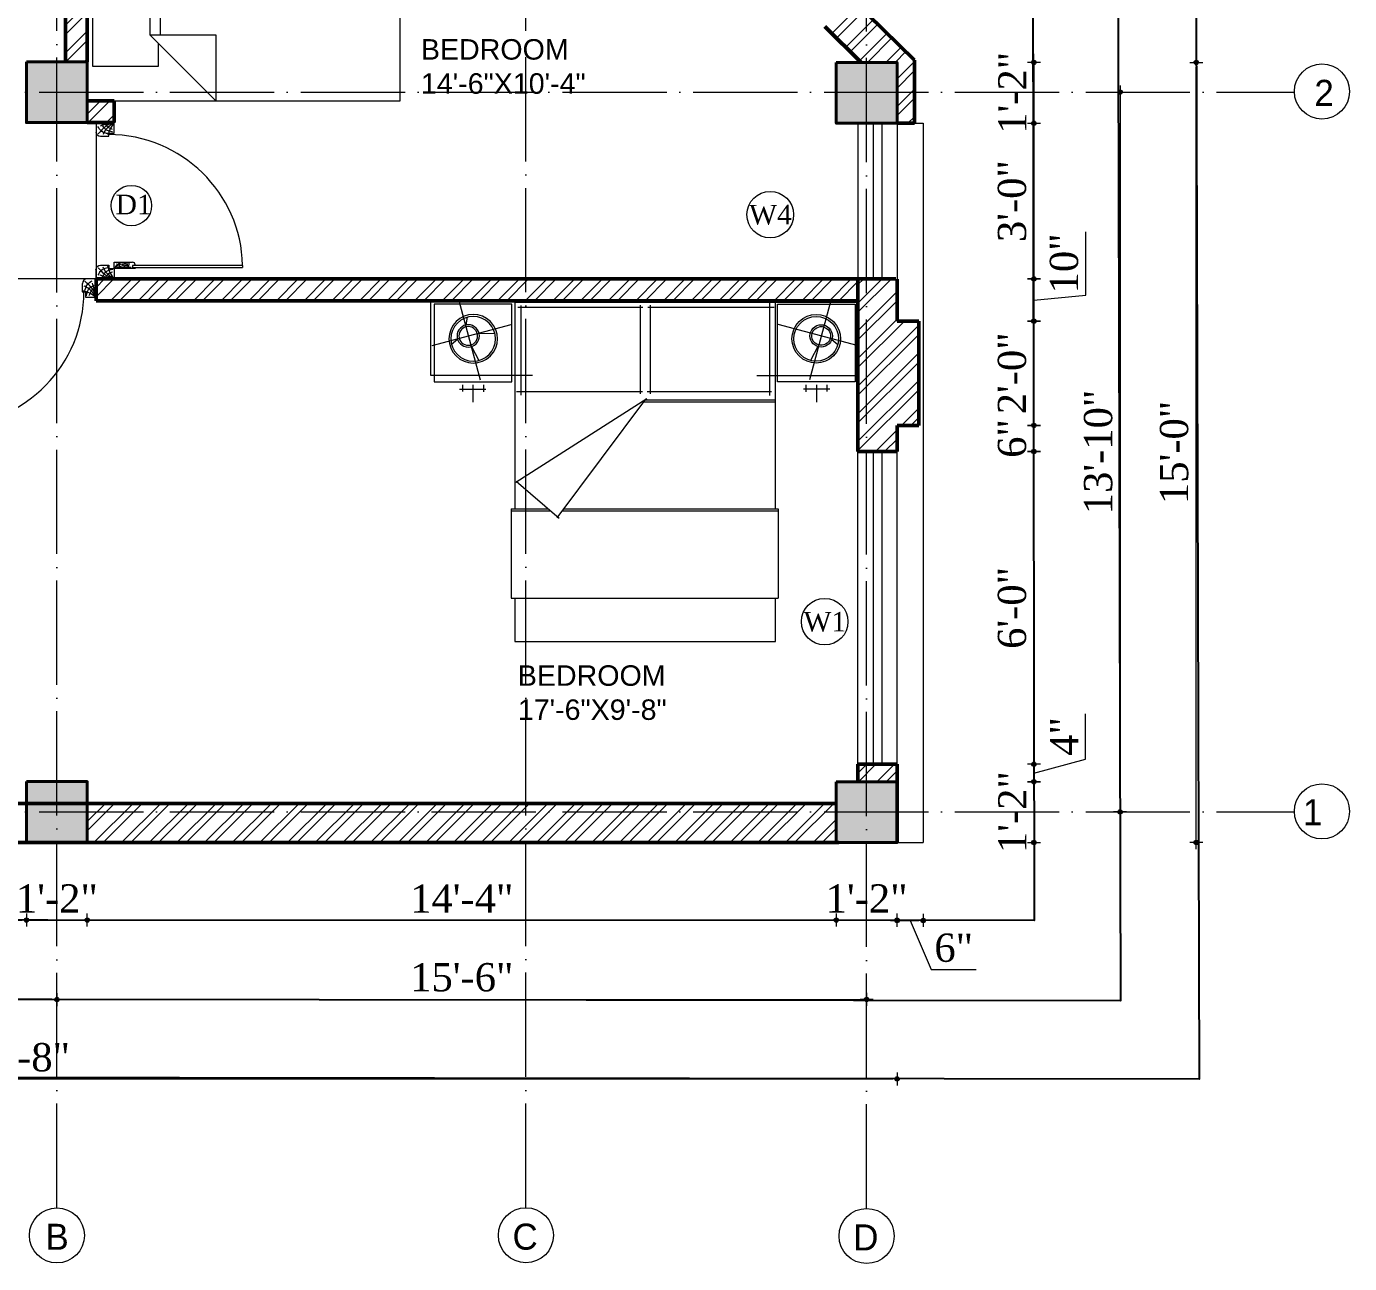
# Model space of a CAD drawing. Header units: inches. Extents: x 5914 to 162157, y -20538 to 282354.
# Drawn here: x 154853.4 to 155157.9, y -18993.3 to -18708.5 of the extents above; entities that cross this region are included whole.
import ezdxf

# ---------------------------------------------------------------- set-up
doc = ezdxf.new("R2010")
doc.units = ezdxf.units.IN
doc.header["$MEASUREMENT"] = 0
doc.header["$PDMODE"] = 99
doc.linetypes.add('ACAD_ISO04W100', pattern=[30, 24, -3, 0, -3])
for name, color, linetype, lineweight in [('.09', 24, 'Continuous', 9), ('.1', 168, 'Continuous', 13), ('A-FUR', 42, 'Continuous', 5), ('CENTER  LINE RA', 10, 'ACAD_ISO04W100', 20), ('CONC. OUTLINE RA', 150, 'Continuous', 40), ('DOOR-WIN RA', 3, 'Continuous', 20), ('Furniture', 22, 'Continuous', 13), ('Hatch', 254, 'Continuous', 9), ('HATCH RA', 8, 'Continuous', 5), ('Text', 7, 'Continuous', 18), ('TEXTLAYER', 7, 'Continuous', 18), ('WALL RA', 42, 'Continuous', 50)]:
    doc.layers.add(name, color=color, linetype=linetype, lineweight=lineweight)
doc.layers.add('lettring', color=7, linetype='Continuous')
doc.layers.add('WINDOW+dOOR', color=5, linetype='Continuous')
doc.styles.add('DIM', font='dutch.ttf')
doc.styles.get("Standard").update_dxf_attribs({"font": 'arial.ttf'})
doc.styles.add('titles', font='GOTHICB.TTF')
doc.dimstyles.new('Copy of DIM 8', dxfattribs={"dimtxt": 6.5, "dimasz": 1, "dimexe": 6, "dimexo": 18, "dimgap": 1.6875, "dimtad": 1, "dimdec": 0, "dimzin": 3, "dimdsep": 46, "dimlunit": 4, "dimtxsty": 'DIM', "dimblk": 'dot 2', "dimcen": 0.09375, "dimse1": 1, "dimse2": 1, "dimclrd": 1, "dimclre": 1, "dimclrt": 256, "dimadec": 0, "dimazin": 0, "dimtfac": 0.75, "dimtdec": 0, "dimtix": 1, "dimtmove": 1, "dimatfit": 3, "dimldrblk": 'DOT', "dimfxl": 1, "dimtolj": 1, "dimtzin": 0, "dimlwd": 9, "dimlwe": 9, "dimarcsym": 0})
pattern_1 = [(45, (9387.798, -3872.774), (-3.18198052, 3.18198052), []), (45, (9389.9193, -3872.774), (-3.18198052, 3.18198052), [])]
pattern_2 = [(45, (9374.3628, -3872.767), (-3.18198052, 3.18198052), []), (45, (9376.484, -3872.767), (-3.18198052, 3.18198052), [])]

# ---------------------------------------------------------------- blocks, each defined once
blk = doc.blocks.new('30 inch door')
at = {"layer": '.09'}
blk.add_arc((10330.01, 24687.1), 25.67, 91.332, 180, dxfattribs=at)
at = {"layer": '.1'}
for p, q in [((10329.41, 24712.76), (10329.41, 24691.67)), ((10329.41, 24712.76), (10329.81, 24712.76)), ((10329.81, 24691.67), (10329.81, 24712.76)), ((10328.81, 24688.15), (10328.81, 24691.67)), ((10329.29, 24692.15), (10329.41, 24692.15)), ((10329.41, 24692.15), (10329.41, 24691.67)), ((10329.41, 24691.67), (10329.81, 24691.67)), ((10329.41, 24691.67), (10329.81, 24691.67)), ((10329.81, 24691.67), (10329.81, 24692.15)), ((10329.81, 24692.15), (10330.01, 24692.15)), ((10330.01, 24692.15), (10330.01, 24688.15)), ((10302.02, 24688.15), (10302.02, 24684.65)), ((10304.03, 24688.15), (10302.02, 24688.15)), ((10304.03, 24688.15), (10304.03, 24688.15)), ((10304.03, 24687.1), (10304.03, 24688.15)), ((10304.65, 24687.1), (10304.03, 24687.1)), ((10304.65, 24685.52), (10304.65, 24687.1)), ((10330.01, 24688.15), (10328.81, 24688.15)), ((10329.4, 24687.1), (10330.01, 24687.1)), ((10329.4, 24685.52), (10329.4, 24687.1)), ((10330.01, 24687.1), (10330.01, 24688.15)), ((10330.01, 24688.15), (10332.02, 24688.15)), ((10332.02, 24688.15), (10332.02, 24684.65)), ((10302.02, 24684.65), (10303.77, 24684.65)), ((10332.02, 24684.65), (10330.27, 24684.65))]:
    blk.add_line(p, q, dxfattribs=at)
for centre, major_axis, start_param, end_param in [((10329.29, 24691.67), (-0.339, 0.339), 5.497787, 7.068583), ((10303.77, 24685.52), (-0.619, -0.619), 0.785398, 2.356194)]:
    blk.add_ellipse(centre, major_axis=major_axis, ratio=1, start_param=start_param, end_param=end_param, dxfattribs=at)
at = {"layer": '.1', "extrusion": (0, 0, -1)}
blk.add_ellipse((10330.27, 24685.52), major_axis=(-0.619, 0.619), ratio=1, start_param=3.926991, end_param=5.497787, dxfattribs=at)
blk.add_line((10330.01, 24688.15), (10330.01, 24688.15))
at = {"layer": 'Hatch', "lineweight": 0}
for points, knots in [([(10330.01, 24688.15), (10329.8, 24688.26), (10329.35, 24688.51), (10329.11, 24688.97), (10328.99, 24689.22)], [0, 0, 0, 0, 17.459472, 37.737029, 37.737029, 37.737029, 37.737029]), ([(10329.9, 24690.9), (10329.69, 24690.85), (10329.25, 24690.74), (10329.1, 24690.31), (10329.02, 24690.08)], [0, 0, 0, 0, 15.424483, 31.99547, 31.99547, 31.99547, 31.99547]), ([(10329.92, 24690.24), (10329.72, 24690.12), (10329.23, 24689.84), (10329.13, 24689.27), (10329.07, 24688.95)], [0, 0, 0, 0, 17.254821, 40.319618, 40.319618, 40.319618, 40.319618]), ([(10330.01, 24688.15), (10329.7, 24688.44), (10329.1, 24689.01), (10329.14, 24689.82), (10329.09, 24691.13)], [0, 0, 0, 0, 30.296971, 58.529009, 58.529009, 58.529009, 58.529009]), ([(10329.9, 24689.44), (10329.59, 24689.24), (10329.23, 24689.01), (10329.2, 24688.63), (10329.2, 24688.58)], [0, 0, 0, 0, 24.633819, 28.489546, 28.489546, 28.489546, 28.489546]), ([(10330.01, 24688.15), (10329.86, 24688.5), (10329.47, 24689.39), (10329.44, 24690.38), (10329.42, 24690.98)], [0, 0, 0, 0, 28.413311, 72.750806, 72.750806, 72.750806, 72.750806]), ([(10330.01, 24688.15), (10329.93, 24688.7), (10329.77, 24689.76), (10329.75, 24690.84), (10329.74, 24691.37)], [0, 0, 0, 0, 41.50394, 80.765622, 80.765622, 80.765622, 80.765622]), ([(10302.02, 24688.15), (10302.05, 24687.95), (10302.17, 24687.01), (10302.48, 24686.12), (10302.72, 24685.42)], [0, 0, 0, 0, 17.459471, 80.67073, 80.67073, 80.67073, 80.67073]), ([(10302.02, 24688.15), (10302.41, 24687.86), (10303.15, 24687.31), (10304.04, 24687.05), (10304.45, 24686.93)], [0, 0, 0, 0, 41.503939, 78.170205, 78.170205, 78.170205, 78.170205]), ([(10302.02, 24688.15), (10302.45, 24687.5), (10303.05, 24686.59), (10304.02, 24686.14), (10304.29, 24686.01)], [0, 0, 0, 0, 64.705486, 90.408952, 90.408952, 90.408952, 90.408952]), ([(10302.02, 24688.15), (10302.13, 24687.79), (10302.35, 24687.1), (10302.97, 24686.1), (10304.18, 24685.07)], [0, 0, 0, 0, 30.296971, 58.529009, 58.529009, 58.529009, 58.529009]), ([(10303.35, 24687.82), (10303.2, 24687.43), (10302.98, 24686.82), (10302.44, 24686.51), (10302.25, 24686.4)], [0, 0, 0, 0, 34.642749, 52.790216, 52.790216, 52.790216, 52.790216]), ([(10303.86, 24687.89), (10303.73, 24687.32), (10303.52, 24686.4), (10302.7, 24686), (10302.39, 24685.85)], [0, 0, 0, 0, 47.051669, 75.417188, 75.417188, 75.417188, 75.417188]), ([(10304.15, 24687.01), (10304.07, 24686.57), (10303.9, 24685.69), (10303.13, 24685.22), (10302.75, 24684.98)], [0, 0, 0, 0, 36.886594, 73.591637, 73.591637, 73.591637, 73.591637]), ([(10332.02, 24688.15), (10331.63, 24687.86), (10330.89, 24687.31), (10330.01, 24687.05), (10329.59, 24686.93)], [0, 0, 0, 0, 41.503939, 78.170205, 78.170205, 78.170205, 78.170205]), ([(10332.02, 24688.15), (10331.59, 24687.5), (10330.99, 24686.59), (10330.03, 24686.14), (10329.75, 24686.01)], [0, 0, 0, 0, 64.705486, 90.408952, 90.408952, 90.408952, 90.408952]), ([(10332.02, 24688.15), (10331.91, 24687.79), (10331.69, 24687.1), (10331.07, 24686.1), (10329.87, 24685.07)], [0, 0, 0, 0, 30.296971, 58.529009, 58.529009, 58.529009, 58.529009]), ([(10329.89, 24687.01), (10329.98, 24686.57), (10330.14, 24685.69), (10330.91, 24685.22), (10331.29, 24684.98)], [0, 0, 0, 0, 36.886594, 73.591637, 73.591637, 73.591637, 73.591637]), ([(10330.18, 24687.89), (10330.31, 24687.32), (10330.52, 24686.4), (10331.35, 24686), (10331.66, 24685.85)], [0, 0, 0, 0, 47.051669, 75.417188, 75.417188, 75.417188, 75.417188]), ([(10330.7, 24687.82), (10330.84, 24687.43), (10331.06, 24686.82), (10331.61, 24686.51), (10331.8, 24686.4)], [0, 0, 0, 0, 34.642749, 52.790216, 52.790216, 52.790216, 52.790216]), ([(10332.02, 24688.15), (10332, 24687.95), (10331.87, 24687.01), (10331.56, 24686.12), (10331.32, 24685.42)], [0, 0, 0, 0, 17.459471, 80.67073, 80.67073, 80.67073, 80.67073])]:
    blk.add_open_spline(points, degree=3, knots=knots, dxfattribs=at)
blk = doc.blocks.new('A$C2A650008')
at = {"layer": 'A-FUR'}
for p, q in [((-74.11, 13.02), (-90.97, 13.02)), ((-90.97, -6.3), (-90.97, 13.02)), ((-90.52, -5.58), (-90.52, 12.3)), ((-90.52, 12.3), (-72.65, 12.3)), ((-80.98, 12.72), (-85.85, -5.45)), ((-74.11, -10.37), (-74.11, 13.02)), ((-72.65, 12.3), (-72.65, -5.58)), ((-91.38, 6.62), (-73.1, 1.72)), ((-82.37, 6.87), (-81.23, 8.27)), ((-70.96, 6.46), (-70.96, 0.35)), ((-85.74, 4.89), (-87.52, 4.59)), ((-80.74, 3.68), (-77.55, 1.98)), ((-71.92, 5.78), (-70.42, 5.78)), ((-71.92, 3.36), (-67.96, 3.36)), ((-83.76, 1.91), (-83.84, -1.7)), ((-71.92, 0.94), (-70.3, 0.94)), ((-72.65, -5.58), (-90.52, -5.58)), ((-43.44, -5.48), (-43.44, -13.94)), ((-43.44, -5.48), (-22.87, -5.48)), ((-42.96, -5.48), (-42.96, -14.5)), ((-22.87, -5.48), (-22.87, -66.85)), ((-90.97, -6.3), (-43.44, -6.3)), ((-90.97, -6.3), (-90.97, -66.3)), ((-90.97, -6.3), (-70.8, -6.3)), ((-90.97, -66.3), (-90.97, -6.3)), ((-90.18, -7.63), (-69.6, -7.63)), ((-89.76, -35.72), (-89.76, -7)), ((-70.44, -6.69), (-70.44, -35.63)), ((-68.72, -36.65), (-49.48, -6.48)), ((-49.77, -6.59), (-41.27, -16.48)), ((-22.87, -6.3), (-12.84, -6.3)), ((-12.84, -6.3), (-12.84, -66.3)), ((-41.36, -16.06), (-68.68, -36.43)), ((-43.44, -17.62), (-43.44, -66.85)), ((-42.96, -17.26), (-42.96, -66.85)), ((-69.87, -35.22), (-90.25, -35.22)), ((-68.5, -36.25), (-68.5, -66.3)), ((-68.02, -35.78), (-68.02, -66.3)), ((-90.25, -37.39), (-69.87, -37.39)), ((-89.76, -65.95), (-89.76, -36.85)), ((-70.44, -36.77), (-70.44, -65.37)), ((-74.11, -61.97), (-74.11, -85.36)), ((-43.44, -66.3), (-90.97, -66.3)), ((-90.97, -66.3), (-90.97, -85.36)), ((-69.53, -64.97), (-90.74, -64.97)), ((-90.52, -66.76), (-90.52, -84.63)), ((-72.65, -66.76), (-90.52, -66.76)), ((-80.98, -85.05), (-85.85, -66.89)), ((-72.65, -84.63), (-72.65, -66.76)), ((-43.44, -66.85), (-22.87, -66.85)), ((-12.84, -66.3), (-22.87, -66.3)), ((-70.96, -78.79), (-70.96, -72.69)), ((-91.38, -78.96), (-73.1, -74.06)), ((-80.74, -76.02), (-77.55, -74.32)), ((-71.92, -73.28), (-70.3, -73.28)), ((-71.92, -75.7), (-67.96, -75.7)), ((-71.92, -78.11), (-70.42, -78.11)), ((-82.37, -79.2), (-81.23, -80.61)), ((-90.52, -84.63), (-72.65, -84.63)), ((-74.11, -85.36), (-90.97, -85.36))]:
    blk.add_line(p, q, dxfattribs=at)
for centre, major_axis, start_param, end_param in [((-82.54, 3.29), (3.95, 3.95), 6.28318530712061, 12.5663706143002), ((-82.54, 3.29), (-3.64, 3.64), 4.712389, 10.995574), ((-83.2, 4.43), (1.82, 1.82), 3.926993, 10.210178), ((-83.2, 4.43), (-1.52, 1.52), -1.570796, 4.712389)]:
    blk.add_ellipse(centre, major_axis=major_axis, ratio=1, start_param=start_param, end_param=end_param, dxfattribs=at)
at = {"layer": 'A-FUR', "extrusion": (0, 0, -1)}
for centre, major_axis, start_param, end_param in [((-82.54, -75.63), (-3.95, 3.95), 3.141593, 9.424778), ((-82.54, -75.63), (3.64, 3.64), 1.570796326731005, 7.853981633910592), ((-83.2, -76.77), (1.82, 1.82), -0.588961555347947, 5.69422375183164), ((-83.2, -76.77), (-1.52, 1.52), 0.886531, 7.169716)]:
    blk.add_ellipse(centre, major_axis=major_axis, ratio=1, start_param=start_param, end_param=end_param, dxfattribs=at)
blk = doc.blocks.new('COLUMN')
at = {"layer": 'CONC. OUTLINE RA', "transparency": 33554687}
h = blk.add_hatch(color=256, dxfattribs=at)
h.dxf.hatch_style = 1
h.paths.add_polyline_path([(148062.93, -13130.45), (148076.93, -13130.45), (148076.93, -13116.45), (148062.93, -13116.45)])
at = {"layer": 'CONC. OUTLINE RA'}
blk.add_lwpolyline([(148062.93, -13116.45), (148076.93, -13116.45), (148076.93, -13130.45), (148062.93, -13130.45)], close=True, dxfattribs=at)
blk = doc.blocks.new('Bed - Queen')
at = {"linetype": 'Continuous'}
for p, q in [((0, -72.00003), (0, 0)), ((0, 0), (59.99999, 0)), ((59.99999, 0), (59.99999, -72.00003)), ((7.99999, -1.2), (28.79998, -1.2)), ((7.99999, -14.4), (7.99999, -1.2)), ((28.79998, -1.2), (28.79998, -14.4)), ((31.19999, -1.2), (51.99999, -1.2)), ((31.19999, -14.4), (31.19999, -1.2)), ((51.99999, -1.2), (51.99999, -16.4)), ((0, -14.4), (44.8, -14.4)), ((59.99999, -29.6), (44.8, -14.4)), ((44.8, -14.4), (44.8, -29.6)), ((44.8, -16.8), (0, -16.8)), ((51.99999, -16.4), (46.79936, -16.4)), ((44.8, -29.6), (59.99999, -29.6)), ((59.99999, -72.00003), (0, -72.00003))]:
    blk.add_line(p, q, dxfattribs=at)
blk = doc.blocks.new('nbc')
at = {"layer": 'CENTER  LINE RA', "linetype": 'ACAD_ISO04W100'}
for p, q in [((157748.23, -18980.32), (157748.23, -18515.46)), ((157856.14, -18980.29), (157856.14, -18515.29)), ((157934.54, -18980.46), (157934.54, -18515.46)), ((157473.24, -18723.5), (158032.97, -18723.5)), ((157473.24, -18889.2), (158032.97, -18889.2)), ((158045.65, -18889.2), (158045.65, -18889.2))]:
    blk.add_line(p, q, dxfattribs=at)
at = {"layer": 'Text'}
for centre in [(158039.31, -18723.37), (158039.31, -18723.37), (158039.31, -18723.37), (158039.31, -18889.07), (158039.31, -18889.07), (158039.31, -18889.07), (157748.23, -18986.67), (157748.23, -18986.67), (157748.23, -18986.67), (157856.14, -18986.64), (157856.14, -18986.64), (157856.14, -18986.64), (157934.54, -18986.81), (157934.54, -18986.81), (157934.54, -18986.81)]:
    blk.add_circle(centre, 6.34, dxfattribs=at)
at = {"layer": 'Text', "char_height": 6, "width": 68.6783, "attachment_point": 3, "rotation": 0.0035, "style": 'titles'}
for s, insert in [('{\\fStylus BT|b0|i0|c0|p34;2}', (158042.03, -18720.69)), ('{\\fStylus BT|b0|i0|c0|p34;1}', (158039.38, -18886.26)), ('{\\fStylus BT|b0|i0|c0|p34;B}', (157750.95, -18983.99)), ('{\\fStylus BT|b0|i0|c0|p34;C}', (157858.86, -18983.96)), ('{\\fStylus BT|b0|i0|c0|p34;D}', (157937.26, -18984.13))]:
    blk.add_mtext(s, dxfattribs=dict(at, insert=insert))
blk = doc.blocks.new('dot1')
at = {"layer": 'Hatch'}
h = blk.add_hatch(color=256, dxfattribs=at)
edge = h.paths.add_edge_path()
edge.add_arc((0, 0), 1, 0, 360)
for p, q in [((3, 0), (-3, 0)), ((0, 3), (0, -3))]:
    blk.add_line(p, q, dxfattribs=at)
blk.add_circle((0, 0), 1, dxfattribs=at)
blk = doc.blocks.new('dot 2')
at = {"layer": 'Hatch', "xscale": 0.5, "yscale": 0.5, "zscale": 0.5}
blk.add_blockref('dot1', (0, 0), dxfattribs=at)
blk = doc.blocks.new('*D674')
at = {"layer": 'Defpoints', "color": 0, "transparency": 16777216}
for p in [(158821.22, -18692.53), (158780.71, -18702.12), (158795.01, -18716.28)]:
    blk.add_point(p, dxfattribs=at)
at = {"layer": 'lettring', "color": 1, "lineweight": 9, "transparency": 16777216}
blk.add_line((158808.39, -18678.38), (158820.55, -18691.79), dxfattribs=at)
for p, rotation in [((158807.72, -18677.64), 132.1864130541688), ((158821.22, -18692.53), 312.1864130541688)]:
    blk.add_blockref('dot 2', p, dxfattribs=dict(at, rotation=rotation))
at = {"layer": 'lettring', "transparency": 16777216, "insert": (158818.2, -18681.71), "char_height": 6.5, "attachment_point": 5, "rotation": 312.1864, "style": 'DIM'}
blk.add_mtext('\\A1;1\'-8"', dxfattribs=at)
blk = doc.blocks.new('_Dot')
at = {"color": 0, "linetype": 'ByBlock', "lineweight": -2}
blk.add_line((-0.5, 0), (-1, 0), dxfattribs=at)
at = {"color": 0, "linetype": 'ByBlock', "const_width": 0.5}
blk.add_lwpolyline([(-0.25, 0, 1), (0.25, 0, 1)], format="xyb", close=True, dxfattribs=at)
blk = doc.blocks.new('*D679')
at = {"layer": 'Defpoints', "color": 0, "transparency": 16777216}
for p in [(158712.61, -18629.81), (158848.68, -18665.15), (158795.01, -18716.28)]:
    blk.add_point(p, dxfattribs=at)
at = {"layer": 'lettring', "color": 1, "lineweight": 9, "transparency": 16777216}
blk.add_line((158766.96, -18579.39), (158847.99, -18664.42), dxfattribs=at)
for p, rotation in [((158766.27, -18578.67), 133.6193802192324), ((158848.68, -18665.15), 313.6193802192324)]:
    blk.add_blockref('dot 2', p, dxfattribs=dict(at, rotation=rotation))
at = {"layer": 'lettring', "transparency": 16777216, "insert": (158811.11, -18618.44), "char_height": 6.5, "attachment_point": 5, "rotation": 313.6194, "style": 'DIM'}
blk.add_mtext('\\A1;9\'-11"', dxfattribs=at)
blk = doc.blocks.new('*D680')
at = {"layer": 'Defpoints', "color": 0, "transparency": 16777216}
for p in [(158791.01, -18716.78), (158791.01, -18730.78), (158822.49, -18730.78)]:
    blk.add_point(p, dxfattribs=at)
at = {"layer": 'lettring', "color": 1, "lineweight": 9, "transparency": 16777216}
for p, q in [((158822.49, -18715.78), (158822.49, -18714.78)), ((158822.49, -18716.78), (158822.49, -18730.78)), ((158822.49, -18731.78), (158822.49, -18732.78))]:
    blk.add_line(p, q, dxfattribs=at)
for p, rotation in [((158822.49, -18716.78), 270), ((158822.49, -18730.78), 90)]:
    blk.add_blockref('dot 2', p, dxfattribs=dict(at, rotation=rotation))
at = {"layer": 'lettring', "transparency": 16777216, "insert": (158817.53, -18723.78), "char_height": 6.5, "attachment_point": 5, "rotation": 90, "style": 'DIM'}
blk.add_mtext('\\A1;1\'-2"', dxfattribs=at)
blk = doc.blocks.new('*D681')
at = {"layer": 'Defpoints', "color": 0, "transparency": 16777216}
for p in [(158791.01, -18730.78), (158790.7, -18766.64), (158822.49, -18766.64)]:
    blk.add_point(p, dxfattribs=at)
at = {"layer": 'lettring', "color": 1, "lineweight": 9, "transparency": 16777216}
blk.add_line((158822.49, -18731.78), (158822.49, -18765.64), dxfattribs=at)
for p, rotation in [((158822.49, -18730.78), 90), ((158822.49, -18766.64), 270)]:
    blk.add_blockref('dot 2', p, dxfattribs=dict(at, rotation=rotation))
at = {"layer": 'lettring', "transparency": 16777216, "insert": (158817.49, -18748.71), "char_height": 6.5, "attachment_point": 5, "rotation": 90, "style": 'DIM'}
blk.add_mtext('\\A1;3\'-0"', dxfattribs=at)
blk = doc.blocks.new('*D682')
at = {"layer": 'Defpoints', "color": 0, "transparency": 16777216}
for p in [(158790.7, -18766.64), (158791.01, -18776.35), (158822.49, -18776.35)]:
    blk.add_point(p, dxfattribs=at)
at = {"layer": 'lettring', "color": 1, "lineweight": 9, "transparency": 16777216}
for p, q in [((158834.48, -18770.34), (158834.48, -18755.75)), ((158822.49, -18767.64), (158822.49, -18775.35)), ((158822.49, -18771.49), (158834.48, -18770.34))]:
    blk.add_line(p, q, dxfattribs=at)
for p, rotation in [((158822.49, -18766.64), 90), ((158822.49, -18776.35), 270)]:
    blk.add_blockref('dot 2', p, dxfattribs=dict(at, rotation=rotation))
at = {"layer": 'lettring', "transparency": 16777216, "insert": (158829.46, -18763.05), "char_height": 6.5, "attachment_point": 5, "rotation": 90, "style": 'DIM'}
blk.add_mtext('\\A1;10"', dxfattribs=at)
blk = doc.blocks.new('*D683')
at = {"layer": 'Defpoints', "color": 0, "transparency": 16777216}
for p in [(158791.01, -18776.35), (158791.01, -18800.35), (158822.49, -18800.35)]:
    blk.add_point(p, dxfattribs=at)
at = {"layer": 'lettring', "color": 1, "lineweight": 9, "transparency": 16777216}
blk.add_line((158822.49, -18777.35), (158822.49, -18799.35), dxfattribs=at)
for p, rotation in [((158822.49, -18776.35), 90), ((158822.49, -18800.35), 270)]:
    blk.add_blockref('dot 2', p, dxfattribs=dict(at, rotation=rotation))
at = {"layer": 'lettring', "transparency": 16777216, "insert": (158817.49, -18788.35), "char_height": 6.5, "attachment_point": 5, "rotation": 90, "style": 'DIM'}
blk.add_mtext('\\A1;2\'-0"', dxfattribs=at)
blk = doc.blocks.new('*D684')
at = {"layer": 'Defpoints', "color": 0, "transparency": 16777216}
for p in [(158791.01, -18800.35), (158791.01, -18806.35), (158822.49, -18806.35)]:
    blk.add_point(p, dxfattribs=at)
at = {"layer": 'lettring', "color": 1, "lineweight": 9, "transparency": 16777216}
blk.add_line((158822.49, -18801.35), (158822.49, -18805.35), dxfattribs=at)
for p, rotation in [((158822.49, -18800.35), 90), ((158822.49, -18806.35), 270)]:
    blk.add_blockref('dot 2', p, dxfattribs=dict(at, rotation=rotation))
at = {"layer": 'lettring', "transparency": 16777216, "insert": (158817.49, -18803.35), "char_height": 6.5, "attachment_point": 5, "rotation": 90, "style": 'DIM'}
blk.add_mtext('\\A1;6"', dxfattribs=at)
blk = doc.blocks.new('*D685')
at = {"layer": 'Defpoints', "color": 0, "transparency": 16777216}
for p in [(158791.01, -18806.35), (158791.01, -18878.35), (158822.49, -18878.35)]:
    blk.add_point(p, dxfattribs=at)
at = {"layer": 'lettring', "color": 1, "lineweight": 9, "transparency": 16777216}
blk.add_line((158822.49, -18807.35), (158822.49, -18877.35), dxfattribs=at)
for p, rotation in [((158822.49, -18806.35), 90), ((158822.49, -18878.35), 270)]:
    blk.add_blockref('dot 2', p, dxfattribs=dict(at, rotation=rotation))
at = {"layer": 'lettring', "transparency": 16777216, "insert": (158817.49, -18842.35), "char_height": 6.5, "attachment_point": 5, "rotation": 90, "style": 'DIM'}
blk.add_mtext('\\A1;6\'-0"', dxfattribs=at)
blk = doc.blocks.new('*D686')
at = {"layer": 'Defpoints', "color": 0, "transparency": 16777216}
for p in [(158791.01, -18878.35), (158791.01, -18882.35), (158822.49, -18882.35)]:
    blk.add_point(p, dxfattribs=at)
at = {"layer": 'lettring', "color": 1, "lineweight": 9, "transparency": 16777216}
for p, q in [((158834.4, -18877.17), (158834.4, -18866.7)), ((158822.49, -18877.35), (158822.49, -18876.35)), ((158822.49, -18880.35), (158834.4, -18877.17)), ((158822.49, -18878.35), (158822.49, -18882.35)), ((158822.49, -18878.35), (158822.49, -18882.35)), ((158822.49, -18883.35), (158822.49, -18884.35))]:
    blk.add_line(p, q, dxfattribs=at)
for p, rotation in [((158822.49, -18878.35), 270), ((158822.49, -18882.35), 90)]:
    blk.add_blockref('dot 2', p, dxfattribs=dict(at, rotation=rotation))
at = {"layer": 'lettring', "transparency": 16777216, "insert": (158829.45, -18871.94), "char_height": 6.5, "attachment_point": 5, "rotation": 90, "style": 'DIM'}
blk.add_mtext('\\A1;4"', dxfattribs=at)
blk = doc.blocks.new('*D687')
at = {"layer": 'Defpoints', "color": 0, "transparency": 16777216}
for p in [(158791.01, -18882.35), (158791.01, -18896.35), (158822.49, -18896.35)]:
    blk.add_point(p, dxfattribs=at)
at = {"layer": 'lettring', "color": 1, "lineweight": 9, "transparency": 16777216}
for p, q in [((158822.49, -18881.35), (158822.49, -18880.35)), ((158822.49, -18882.35), (158822.49, -18896.35)), ((158822.49, -18897.35), (158822.49, -18898.35))]:
    blk.add_line(p, q, dxfattribs=at)
for p, rotation in [((158822.49, -18882.35), 270), ((158822.49, -18896.35), 90)]:
    blk.add_blockref('dot 2', p, dxfattribs=dict(at, rotation=rotation))
at = {"layer": 'lettring', "transparency": 16777216, "insert": (158817.53, -18889.35), "char_height": 6.5, "attachment_point": 5, "rotation": 90, "style": 'DIM'}
blk.add_mtext('\\A1;1\'-2"', dxfattribs=at)
blk = doc.blocks.new('*D688')
at = {"layer": 'Defpoints', "color": 0, "transparency": 16777216}
for p in [(158784.01, -18723.6), (158784.01, -18889.31), (158842.34, -18889.31)]:
    blk.add_point(p, dxfattribs=at)
at = {"layer": 'lettring', "color": 1, "lineweight": 9, "transparency": 16777216}
blk.add_line((158842.34, -18724.6), (158842.34, -18888.31), dxfattribs=at)
for p, rotation in [((158842.34, -18723.6), 90), ((158842.34, -18889.31), 270)]:
    blk.add_blockref('dot 2', p, dxfattribs=dict(at, rotation=rotation))
at = {"layer": 'lettring', "transparency": 16777216, "insert": (158837.31, -18806.46), "char_height": 6.5, "attachment_point": 5, "rotation": 90, "style": 'DIM'}
blk.add_mtext('\\A1;13\'-10"', dxfattribs=at)
blk = doc.blocks.new('*D689')
at = {"layer": 'Defpoints', "color": 0, "transparency": 16777216}
for p in [(158791.01, -18716.78), (158859.87, -18716.78), (158791.01, -18896.35)]:
    blk.add_point(p, dxfattribs=at)
at = {"layer": 'lettring', "color": 1, "lineweight": 9, "transparency": 16777216}
blk.add_line((158859.87, -18895.35), (158859.87, -18717.78), dxfattribs=at)
for p, rotation in [((158859.87, -18716.78), 90), ((158859.87, -18896.35), 270)]:
    blk.add_blockref('dot 2', p, dxfattribs=dict(at, rotation=rotation))
at = {"layer": 'lettring', "transparency": 16777216, "insert": (158854.79, -18806.56), "char_height": 6.5, "attachment_point": 5, "rotation": 90, "style": 'DIM'}
blk.add_mtext('\\A1;15\'-0"', dxfattribs=at)
blk = doc.blocks.new('*D691')
at = {"layer": 'Defpoints', "color": 0, "transparency": 16777216}
for p in [(158400.66, -18896.34), (158590.7, -18896.34), (158590.7, -18914.19)]:
    blk.add_point(p, dxfattribs=at)
at = {"layer": 'lettring', "color": 1, "lineweight": 9, "transparency": 16777216}
blk.add_line((158401.66, -18914.19), (158589.7, -18914.19), dxfattribs=at)
at = {"layer": 'lettring', "color": 1, "lineweight": 9, "transparency": 16777216, "rotation": 180}
blk.add_blockref('dot 2', (158400.66, -18914.19), dxfattribs=at)
at = {"layer": 'lettring', "color": 1, "lineweight": 9, "transparency": 16777216}
blk.add_blockref('dot 2', (158590.7, -18914.19), dxfattribs=at)
at = {"layer": 'lettring', "transparency": 16777216, "insert": (158495.68, -18909.12), "char_height": 6.5, "attachment_point": 5, "style": 'DIM'}
blk.add_mtext('\\A1;15\'-10"', dxfattribs=at)
blk = doc.blocks.new('*D692')
at = {"layer": 'Defpoints', "color": 0, "transparency": 16777216}
for p in [(158590.7, -18896.34), (158604.7, -18896.34), (158604.7, -18914.19)]:
    blk.add_point(p, dxfattribs=at)
at = {"layer": 'lettring', "color": 1, "lineweight": 9, "transparency": 16777216}
for p, q in [((158589.7, -18914.19), (158588.7, -18914.19)), ((158590.7, -18914.19), (158604.7, -18914.19)), ((158605.7, -18914.19), (158606.7, -18914.19))]:
    blk.add_line(p, q, dxfattribs=at)
blk.add_blockref('dot 2', (158590.7, -18914.19), dxfattribs=at)
at = {"layer": 'lettring', "color": 1, "lineweight": 9, "transparency": 16777216, "rotation": 180}
blk.add_blockref('dot 2', (158604.7, -18914.19), dxfattribs=at)
at = {"layer": 'lettring', "transparency": 16777216, "insert": (158597.7, -18909.22), "char_height": 6.5, "attachment_point": 5, "style": 'DIM'}
blk.add_mtext('\\A1;1\'-2"', dxfattribs=at)
blk = doc.blocks.new('*D694')
at = {"layer": 'Defpoints', "color": 0, "transparency": 16777216}
for p in [(158777.01, -18896.35), (158791.01, -18896.35), (158791.01, -18914.19)]:
    blk.add_point(p, dxfattribs=at)
at = {"layer": 'lettring', "color": 1, "lineweight": 9, "transparency": 16777216}
for p, q in [((158776.01, -18914.19), (158775.01, -18914.19)), ((158777.01, -18914.19), (158791.01, -18914.19)), ((158792.01, -18914.19), (158793.01, -18914.19))]:
    blk.add_line(p, q, dxfattribs=at)
blk.add_blockref('dot 2', (158777.01, -18914.19), dxfattribs=at)
at = {"layer": 'lettring', "color": 1, "lineweight": 9, "transparency": 16777216, "rotation": 180}
blk.add_blockref('dot 2', (158791.01, -18914.19), dxfattribs=at)
at = {"layer": 'lettring', "transparency": 16777216, "insert": (158784.01, -18909.22), "char_height": 6.5, "attachment_point": 5, "style": 'DIM'}
blk.add_mtext('\\A1;1\'-2"', dxfattribs=at)
blk = doc.blocks.new('*D695')
at = {"layer": 'Defpoints', "color": 0, "transparency": 16777216}
for p in [(158393.66, -18889.34), (158597.7, -18889.31), (158597.7, -18932.49)]:
    blk.add_point(p, dxfattribs=at)
at = {"layer": 'lettring', "color": 1, "lineweight": 9, "transparency": 16777216}
blk.add_line((158394.67, -18932.53), (158596.7, -18932.49), dxfattribs=at)
for p, rotation in [((158393.67, -18932.53), 180.0092945834064), ((158597.7, -18932.49), 0.009294583406391239)]:
    blk.add_blockref('dot 2', p, dxfattribs=dict(at, rotation=rotation))
at = {"layer": 'lettring', "transparency": 16777216, "insert": (158495.68, -18927.48), "char_height": 6.5, "attachment_point": 5, "rotation": 0.0093, "style": 'DIM'}
blk.add_mtext('\\A1;17\'-0"', dxfattribs=at)
blk = doc.blocks.new('*D696')
at = {"layer": 'Defpoints', "color": 0, "transparency": 16777216}
for p in [(158597.7, -18889.31), (158784.01, -18932.46), (158784.01, -18932.75)]:
    blk.add_point(p, dxfattribs=at)
at = {"layer": 'lettring', "color": 1, "lineweight": 9, "transparency": 16777216}
blk.add_line((158598.7, -18932.49), (158783.01, -18932.46), dxfattribs=at)
for p, rotation in [((158597.7, -18932.49), 180.0092945834064), ((158784.01, -18932.46), 0.009294583406403961)]:
    blk.add_blockref('dot 2', p, dxfattribs=dict(at, rotation=rotation))
at = {"layer": 'lettring', "transparency": 16777216, "insert": (158690.86, -18927.4), "char_height": 6.5, "attachment_point": 5, "rotation": 0.0093, "style": 'DIM'}
blk.add_mtext('\\A1;15\'-6"', dxfattribs=at)
blk = doc.blocks.new('*D698')
at = {"layer": 'Defpoints', "color": 0, "transparency": 16777216}
for p in [(158791.01, -18896.35), (158797.01, -18896.34), (158797.03, -18914.29)]:
    blk.add_point(p, dxfattribs=at)
at = {"layer": 'lettring', "color": 1, "lineweight": 9, "transparency": 16777216}
for p, q in [((158792.03, -18914.29), (158796.03, -18914.29)), ((158794.03, -18914.29), (158798.89, -18925.61)), ((158798.89, -18925.61), (158809.22, -18925.6))]:
    blk.add_line(p, q, dxfattribs=at)
for p, rotation in [((158791.03, -18914.29), 180.0572043280509), ((158797.03, -18914.29), 0.05720432805089205)]:
    blk.add_blockref('dot 2', p, dxfattribs=dict(at, rotation=rotation))
at = {"layer": 'lettring', "transparency": 16777216, "insert": (158804.05, -18920.6), "char_height": 6.5, "attachment_point": 5, "rotation": 0.0572, "style": 'DIM'}
blk.add_mtext('\\A1;6"', dxfattribs=at)
blk = doc.blocks.new('DJDL')
at = {"layer": 'HATCH RA', "transparency": 33554687}
h = blk.add_hatch(dxfattribs=at)
h.set_pattern_fill('ANSI32', color=256, scale=12)
h.paths.add_polyline_path([(158599.7, -18716.64), (158604.7, -18716.64), (158604.7, -18642.81), (158599.7, -18642.81), (158599.7, -18652.84)])
h.paths.add_polyline_path([(158610.9, -18725.64), (158604.7, -18725.64), (158604.7, -18730.64), (158610.9, -18730.64)])
h = blk.add_hatch(dxfattribs=at)
h.set_pattern_fill('ANSI32', color=256, scale=12)
h.paths.add_polyline_path([(158780.71, -18702.12), (158774.37, -18708.51), (158782.72, -18716.78), (158786.58, -18716.78), (158786.58, -18716.6), (158786.58, -18716.59), (158786.58, -18716.78), (158791.01, -18716.78), (158791.01, -18730.78), (158791.01, -18730.78), (158795.01, -18730.78), (158795.01, -18716.28)])
at = {"layer": 'HATCH RA'}
h = blk.add_hatch(dxfattribs=at)
h.set_pattern_fill('ANSI32', color=256, scale=12)
h.set_pattern_definition(pattern_2)
h.paths.add_polyline_path([(158782.01, -18766.64), (158606.7, -18766.64), (158606.7, -18770.84), (158606.7, -18771.64), (158782.01, -18771.64)])
h = blk.add_hatch(dxfattribs=at)
h.set_pattern_fill('ANSI32', color=256, scale=12)
h.set_pattern_definition(pattern_1)
h.paths.add_polyline_path([(158782.01, -18806.35), (158791.01, -18806.35), (158791.01, -18800.35), (158796.01, -18800.35), (158796.01, -18776.35), (158791.01, -18776.35), (158791.01, -18766.65), (158782.01, -18766.65)])
h = blk.add_hatch(dxfattribs=at)
h.set_pattern_fill('ANSI32', color=256, scale=12)
h.set_pattern_definition(pattern_1)
h.paths.add_polyline_path([(158791.01, -18878.35), (158782.01, -18878.35), (158782.01, -18882.35), (158791.01, -18882.35)])
h = blk.add_hatch(dxfattribs=at)
h.set_pattern_fill('ANSI32', color=256, scale=12)
h.set_pattern_definition(pattern_2)
h.paths.add_polyline_path([(158777.01, -18887.34), (158604.7, -18887.34), (158604.7, -18896.34), (158777.01, -18896.34)])
for p, q in [((158791.01, -18730.78), (158797.01, -18730.78)), ((158797.01, -18730.78), (158797.01, -18896.34)), ((158791.01, -18896.35), (158797.01, -18896.34))]:
    blk.add_line(p, q)
at = {"layer": 'Defpoints'}
for points in [[(158332.66, -18546.57), (158732.16, -18546.57), (158859.76, -18676.39), (158860.5, -18950.85), (158332.66, -18950.13)], [(158350.66, -18564.57), (158726.35, -18563.82), (158841.78, -18684.02), (158842.46, -18932.82), (158350.66, -18932.16)], [(158368.66, -18582.57), (158719.93, -18582.57), (158822.23, -18693.64), (158822.53, -18914.29), (158368.66, -18914.18)]]:
    blk.add_lwpolyline(points, close=True, dxfattribs=at)
at = {"layer": 'DOOR-WIN RA'}
for p, q in [((158782.01, -18730.78), (158782.01, -18766.65)), ((158785.51, -18730.78), (158785.51, -18766.65)), ((158787.51, -18730.78), (158787.51, -18766.65)), ((158791.01, -18730.78), (158791.01, -18766.65)), ((158782.01, -18878.35), (158782.01, -18806.35)), ((158785.51, -18806.35), (158785.51, -18878.35)), ((158787.51, -18806.35), (158787.51, -18878.35)), ((158791.01, -18878.35), (158791.01, -18806.35))]:
    blk.add_line(p, q, dxfattribs=at)
at = {"layer": 'HATCH RA'}
for p, q in [((158606.7, -18730.64), (158606.7, -18766.64)), ((158606.7, -18766.64), (158570.7, -18766.64))]:
    blk.add_line(p, q, dxfattribs=at)
at = {"layer": 'TEXTLAYER'}
for centre, radius in [((158614.84, -18749.74), 4.65), ((158761.83, -18751.83), 5.36), ((158774.36, -18845.51), 5.36)]:
    blk.add_circle(centre, radius, dxfattribs=at)
at = {"layer": 'WALL RA'}
for p, q in [((158604.7, -18642.81), (158604.7, -18716.64)), ((158599.7, -18652.84), (158599.7, -18716.64)), ((158795.01, -18716.28), (158780.71, -18702.12)), ((158782.72, -18716.78), (158774.37, -18708.51)), ((158795.01, -18730.78), (158795.01, -18716.28)), ((158604.7, -18725.64), (158610.9, -18725.64)), ((158610.9, -18730.64), (158610.9, -18725.64)), ((158604.7, -18730.64), (158610.9, -18730.64)), ((158795.01, -18730.78), (158791.01, -18730.78)), ((158790.7, -18766.64), (158606.7, -18766.64)), ((158606.7, -18766.64), (158606.7, -18771.64)), ((158782.01, -18806.35), (158782.01, -18766.65)), ((158791.01, -18776.35), (158791.01, -18766.65)), ((158782.01, -18771.64), (158606.7, -18771.64)), ((158791.01, -18776.35), (158796.01, -18776.35)), ((158796.01, -18800.35), (158796.01, -18776.35)), ((158791.01, -18800.35), (158796.01, -18800.35)), ((158791.01, -18806.35), (158791.01, -18800.35)), ((158782.01, -18806.35), (158791.01, -18806.35)), ((158782.01, -18878.35), (158791.01, -18878.35)), ((158782.01, -18882.35), (158782.01, -18878.35)), ((158791.01, -18896.35), (158791.01, -18878.35)), ((158395.66, -18887.34), (158777.01, -18887.34)), ((158386.66, -18896.34), (158777.58, -18896.34))]:
    blk.add_line(p, q, dxfattribs=at)
blk.add_blockref('nbc', (849.47, -0.11))
at = {"layer": 'CONC. OUTLINE RA'}
for p in [(10527.77, -5600.19), (10714.08, -5600.33), (10527.77, -5765.89), (10714.08, -5765.9)]:
    blk.add_blockref('COLUMN', p, dxfattribs=at)
at = {"layer": 'Furniture', "ltscale": 5, "xscale": -1, "rotation": 90}
blk.add_blockref('Bed - Queen', (158604.7, -18665.64), dxfattribs=at)
at = {"layer": 'Furniture', "ltscale": 10, "xscale": -1, "rotation": 90}
blk.add_blockref('A$C2A650008', (158696.78, -18862.95), dxfattribs=at)
at = {"layer": 'WINDOW+dOOR', "extrusion": (0, 0, -1), "xscale": -1.200000004184403, "zscale": -1.200000004184403}
for p, yscale, rotation in [((-128985.12, -6368.21), 1.200000004188042, 89.99999657546519), ((-170969.13, 10854.94), 1.200000004188041, 180)]:
    blk.add_blockref('30 inch door', p, dxfattribs=dict(at, yscale=yscale, rotation=rotation))
at = {"char_height": 4.7109, "attachment_point": 1}
for s, insert in [('BEDROOM\\P14\'-6"X10\'-4"', (158681.45, -18711.43)), ('BEDROOM\\P17\'-6"X9\'-8"', (158703.75, -18855.56))]:
    blk.add_mtext_dynamic_manual_height_columns(s, width=45.2655, gutter_width=23.55, heights=[0], dxfattribs=dict(at, insert=insert))
at = {"layer": 'TEXTLAYER', "char_height": 4.5, "width": 245.2674, "attachment_point": 1}
for s, insert in [('{\\fTimes New Roman|b0|i0|c0|p18;D1}', (158611.21, -18747.24)), ('{\\fTimes New Roman|b0|i0|c0|p18;W4}', (158756.97, -18749.58)), ('{\\fTimes New Roman|b0|i0|c0|p18;W1}', (158769.5, -18843.26))]:
    blk.add_mtext(s, dxfattribs=dict(at, insert=insert))
at = {"layer": 'lettring'}
for p1, p2, distance, picture, middle in [((158712.61, -18629.81), (158795.01, -18716.28), 74.13, '*D679', (158811.11, -18618.44)), ((158791.01, -18896.35), (158791.01, -18716.78), -68.86, '*D689', (158854.79, -18806.56)), ((158784.01, -18723.6), (158784.01, -18889.31), 58.32, '*D688', (158837.31, -18806.46)), ((158393.66, -18889.34), (158597.7, -18889.31), -43.19, '*D695', (158495.68, -18927.48))]:
    dim = blk.add_aligned_dim(p1=p1, p2=p2, distance=distance, dimstyle='Copy of DIM 8', dxfattribs=at)
    dim.commit()
    dim.dimension.update_dxf_attribs({"geometry": picture, "text_midpoint": middle})
for p1, p2, distance in [((158705.61, -18640.81), (158784.01, -18723.6), 69.08), ((158386.66, -18896.34), (158791.01, -18896.35), -54.41)]:
    blk.add_aligned_dim(p1=p1, p2=p2, distance=distance, dimstyle='Copy of DIM 8', dxfattribs=at).render()
for base, p1, p2, angle, picture, middle in [((158821.22, -18692.53), (158780.71, -18702.12), (158795.01, -18716.28), 132.1864, '*D674', (158818.2, -18681.71)), ((158822.49, -18730.78), (158791.01, -18716.78), (158791.01, -18730.78), 90, '*D680', (158817.53, -18723.78)), ((158822.49, -18766.64), (158791.01, -18730.78), (158790.7, -18766.64), 90, '*D681', (158817.49, -18748.71)), ((158822.49, -18800.35), (158791.01, -18776.35), (158791.01, -18800.35), 90, '*D683', (158817.49, -18788.35)), ((158822.49, -18878.35), (158791.01, -18806.35), (158791.01, -18878.35), 90, '*D685', (158817.49, -18842.35)), ((158822.49, -18896.35), (158791.01, -18882.35), (158791.01, -18896.35), 90, '*D687', (158817.53, -18889.35)), ((158784.01, -18932.46), (158597.7, -18889.31), (158784.01, -18932.75), 180.0093, '*D696', (158690.86, -18927.4))]:
    dim = blk.add_linear_dim(base=base, p1=p1, p2=p2, angle=angle, dimstyle='Copy of DIM 8', dxfattribs=at)
    dim.commit()
    dim.dimension.update_dxf_attribs({"geometry": picture, "text_midpoint": middle})
for base, p1, p2, angle, picture, middle, dimtype in [((158822.49, -18776.35), (158790.7, -18766.64), (158791.01, -18776.35), 90, '*D682', (158834.48, -18768.66), 128), ((158822.49, -18806.35), (158791.01, -18800.35), (158791.01, -18806.35), 90, '*D684', (158822.49, -18803.35), 128), ((158822.49, -18882.35), (158791.01, -18878.35), (158791.01, -18882.35), 90, '*D686', (158834.4, -18875.48), 128), ((158797.03, -18914.29), (158791.01, -18896.35), (158797.01, -18896.34), 0.0572, '*D698', (158800.58, -18925.61), 129)]:
    dim = blk.add_linear_dim(base=base, p1=p1, p2=p2, angle=angle, dimstyle='Copy of DIM 8', dxfattribs=at)
    dim.commit()
    dim.dimension.update_dxf_attribs({"geometry": picture, "text_midpoint": middle, "dimtype": dimtype})
for base, p1, p2, picture, middle in [((158590.7, -18914.19), (158400.66, -18896.34), (158590.7, -18896.34), '*D691', (158495.68, -18909.12)), ((158604.7, -18914.19), (158590.7, -18896.34), (158604.7, -18896.34), '*D692', (158597.7, -18909.22)), ((158791.01, -18914.19), (158777.01, -18896.35), (158791.01, -18896.35), '*D694', (158784.01, -18909.22))]:
    dim = blk.add_linear_dim(base=base, p1=p1, p2=p2, dimstyle='Copy of DIM 8', dxfattribs=at)
    dim.commit()
    dim.dimension.update_dxf_attribs({"geometry": picture, "text_midpoint": middle})
blk.add_linear_dim(base=(158777.01, -18914.19), p1=(158604.7, -18896.34), p2=(158777.01, -18896.35), dimstyle='Copy of DIM 8', dxfattribs=at).render()

msp = doc.modelspace()

# ---------------------------------------------------------------- block references
at = {"layer": 'HATCH RA'}
msp.add_blockref('DJDL', (-3737.25, 0), dxfattribs=at)

doc.saveas('drawing.dxf')
